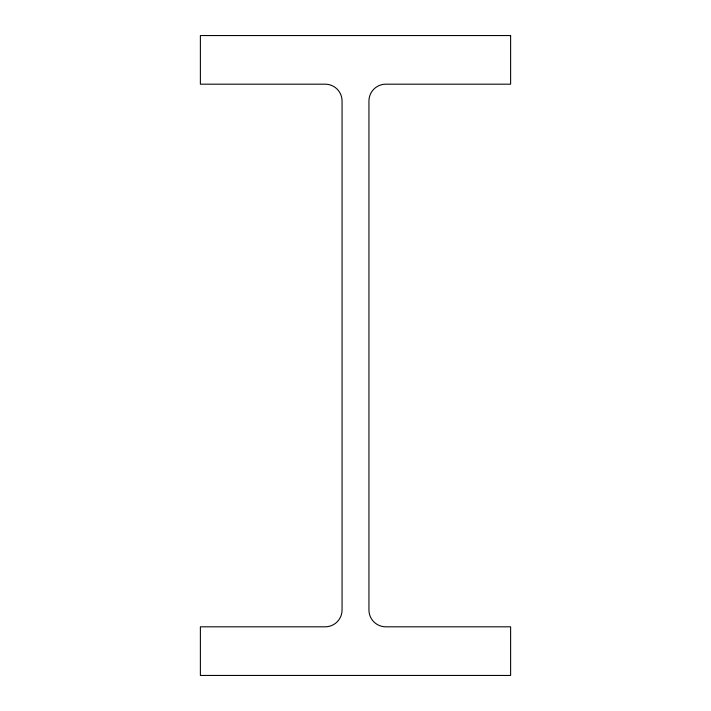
<?xml version="1.0" encoding="UTF-8"?>
<svg xmlns="http://www.w3.org/2000/svg" width="711" height="711" viewBox="0 0 711 711"><rect width="100%" height="100%" fill="white"/><g stroke="black" fill="none" stroke-linecap="round" stroke-linejoin="round"><path stroke-width="1.07" d="M510.622 35.55L200.378 35.55L200.378 84.182L325.211 84.182A16.851 16.851 0 0 1 342.062 101.033L342.062 609.967A16.851 16.851 0 0 1 325.211 626.818L200.378 626.818L200.378 675.45L510.622 675.45L510.622 626.818L385.789 626.818A16.851 16.851 0 0 1 368.938 609.967L368.938 101.033A16.851 16.851 0 0 1 385.789 84.182L510.622 84.182L510.622 35.55"/></g></svg>
